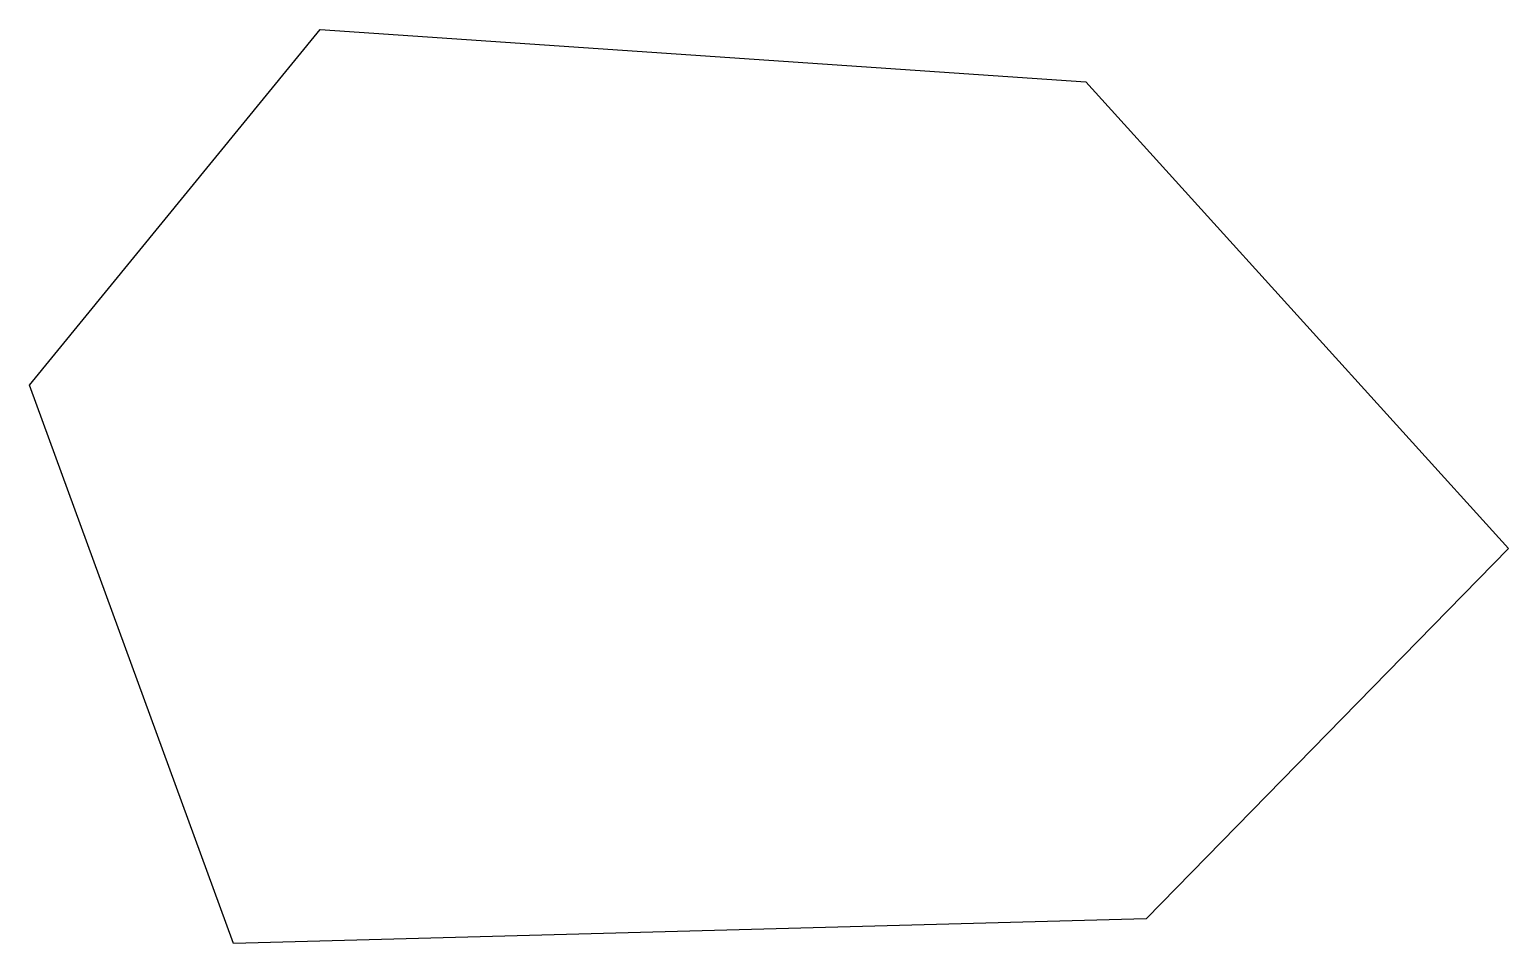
# Model space of a CAD drawing. Header units: inches. Extents: x -50 to 186, y -54 to 92.
import ezdxf

# ---------------------------------------------------------------- set-up
doc = ezdxf.new("R2010")
doc.units = ezdxf.units.IN
doc.header["$MEASUREMENT"] = 0
doc.layers.add('Layer 1', color=7, linetype='Continuous')

msp = doc.modelspace()

# ---------------------------------------------------------------- linework, layer by layer
at = {"layer": 'Layer 1'}
msp.add_lwpolyline([(-50.05, 35.38), (-3.68, 92.16), (118.49, 83.83), (185.95, 9.33), (128.13, -49.8), (-17.49, -53.71)], close=True, dxfattribs=at)

doc.saveas('drawing.dxf')
